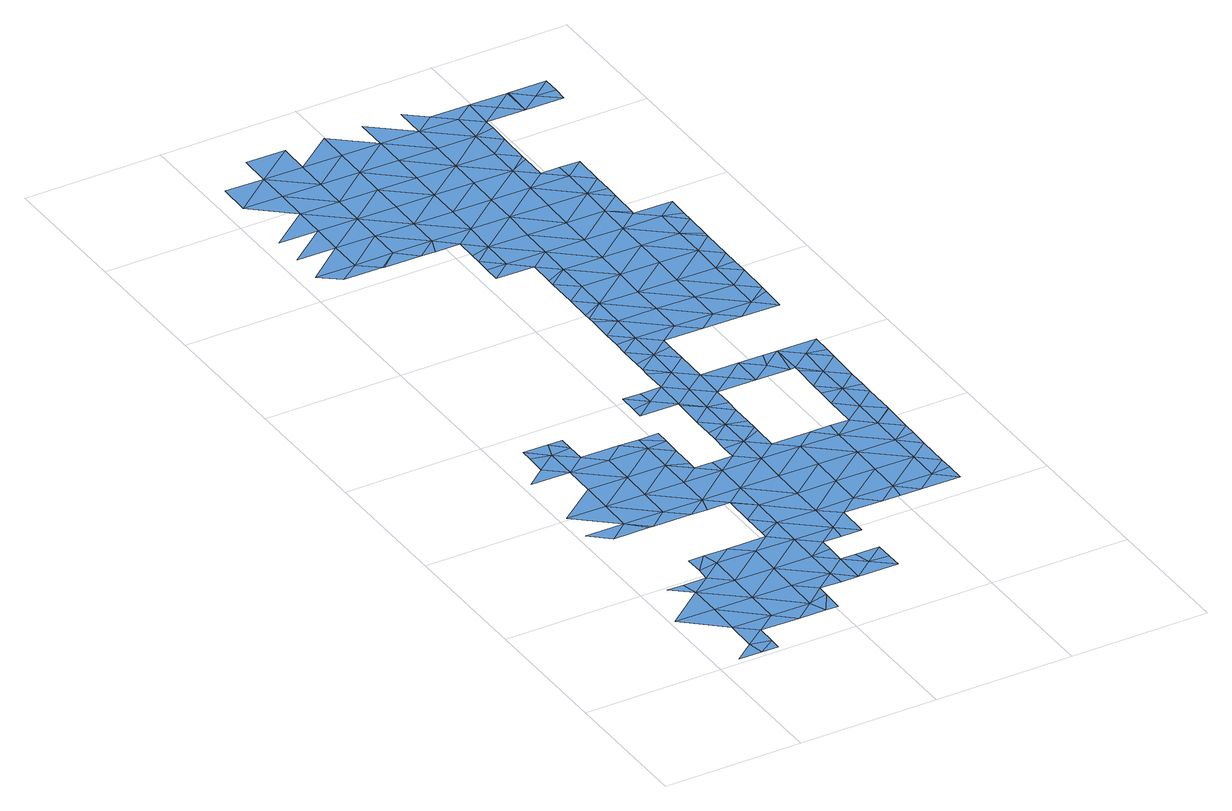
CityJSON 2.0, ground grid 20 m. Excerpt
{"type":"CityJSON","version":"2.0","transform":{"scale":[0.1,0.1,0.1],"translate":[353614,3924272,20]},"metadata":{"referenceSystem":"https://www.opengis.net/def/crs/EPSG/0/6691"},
"CityObjects":{
"waterbody1":{"type":"WaterBody","attributes":{"name":"3","class":"1140","function":"1","WaterBodyRiverFloodingRiskAttribute.description":"6","WaterBodyRiverFloodingRiskAttribute.rankOrg":"1","WaterBodyRiverFloodingRiskAttribute.adminType":"2","WaterBodyRiverFloodingRiskAttribute.scale":"L2"},"geometry":[{"type":"MultiSurface","lod":"1","boundaries":[[[0,1,2]],[[1,3,2]],[[4,3,1]],[[5,6,7]],[[3,8,2]],[[2,8,6]],[[9,5,7]],[[9,10,11]],[[7,6,12]],[[6,8,12]],[[9,7,13]],[[10,9,14]],[[8,15,12]],[[7,12,13]],[[9,16,14]],[[16,9,13]],[[17,18,19]],[[12,20,13]],[[21,22,19]],[[18,23,19]],[[24,14,25]],[[25,26,24]],[[14,16,25]],[[27,24,26]],[[12,15,20]],[[28,22,21]],[[29,16,13]],[[30,20,15]],[[23,31,19]],[[32,29,13]],[[33,34,35]],[[31,36,19]],[[19,36,21]],[[13,20,32]],[[16,37,25]],[[29,37,16]],[[26,25,38]],[[39,20,30]],[[40,28,21]],[[41,35,34]],[[42,35,41]],[[43,36,31]],[[39,30,44]],[[45,40,21]],[[46,42,41]],[[32,20,47]],[[47,20,39]],[[38,25,37]],[[28,40,34]],[[21,36,45]],[[48,41,34]],[[49,46,41]],[[50,29,32]],[[51,49,41]],[[52,38,37]],[[32,47,50]],[[53,45,36]],[[43,53,36]],[[54,37,29]],[[51,41,48]],[[55,50,47]],[[56,34,40]],[[48,34,56]],[[57,54,29]],[[49,51,58]],[[57,29,50]],[[54,52,37]],[[59,40,45]],[[53,60,45]],[[53,43,61]],[[62,48,56]],[[50,55,63]],[[64,56,40]],[[65,57,50]],[[52,66,67]],[[65,50,63]],[[59,45,60]],[[59,64,40]],[[54,66,52]],[[53,61,68]],[[67,66,69]],[[64,62,56]],[[65,70,57]],[[57,71,54]],[[72,65,63]],[[66,73,69]],[[74,60,53]],[[57,70,71]],[[75,53,68]],[[76,59,60]],[[77,69,73]],[[68,77,73]],[[75,74,53]],[[54,78,66]],[[65,72,79]],[[63,80,72]],[[78,54,71]],[[75,68,73]],[[76,81,59]],[[62,64,82]],[[66,83,73]],[[84,78,71]],[[85,59,81]],[[64,59,85]],[[78,83,66]],[[76,60,74]],[[80,86,72]],[[79,72,87]],[[88,75,73]],[[82,64,89]],[[89,64,85]],[[87,72,86]],[[90,76,74]],[[82,89,91]],[[84,92,78]],[[93,94,95]],[[88,73,83]],[[88,96,75]],[[75,97,74]],[[96,97,75]],[[98,78,92]],[[90,74,99]],[[83,78,98]],[[100,101,102]],[[94,93,100]],[[95,103,93]],[[99,74,97]],[[104,105,106]],[[104,107,105]],[[83,98,108]],[[88,83,109]],[[110,111,101]],[[112,106,105]],[[103,113,93]],[[114,99,97]],[[107,115,105]],[[116,99,114]],[[117,116,114]],[[93,118,100]],[[117,119,120]],[[83,108,109]],[[98,121,108]],[[122,113,103]],[[96,88,123]],[[120,119,124]],[[119,117,114]],[[97,125,114]],[[123,126,96]],[[100,127,101]],[[128,110,129]],[[130,128,131]],[[132,133,124]],[[88,109,123]],[[112,105,134]],[[134,105,115]],[[135,113,122]],[[97,96,126]],[[136,119,114]],[[132,115,133]],[[93,113,118]],[[101,127,110]],[[128,129,131]],[[124,119,132]],[[137,136,114]],[[137,114,125]],[[138,134,115]],[[125,97,126]],[[136,139,119]],[[140,132,119]],[[138,115,132]],[[100,118,127]],[[110,141,129]],[[139,140,119]],[[108,121,142]],[[143,142,121]],[[144,145,134]],[[109,108,146]],[[135,147,113]],[[144,148,145]],[[113,147,118]],[[144,134,138]],[[141,110,127]],[[149,150,132]],[[132,150,138]],[[151,125,126]],[[149,132,140]],[[108,142,146]],[[123,109,152]],[[153,142,143]],[[131,129,154]],[[155,156,157]],[[155,148,156]],[[150,158,138]],[[159,160,131]],[[126,123,152]],[[147,135,161]],[[138,158,144]],[[148,144,156]],[[129,141,154]],[[109,146,152]],[[162,151,126]],[[127,118,163]],[[164,165,166]],[[167,156,144]],[[164,157,165]],[[153,168,142]],[[118,147,163]],[[157,156,165]],[[131,154,169]],[[167,144,158]],[[170,171,166]],[[161,172,147]],[[173,174,175]],[[126,152,162]],[[165,170,166]],[[150,176,158]],[[177,178,127]],[[170,179,171]],[[131,169,159]],[[174,173,180]],[[127,163,177]],[[141,127,178]],[[156,181,165]],[[141,182,154]],[[146,183,152]],[[179,184,185]],[[146,142,183]],[[156,167,186]],[[187,188,180]],[[170,184,179]],[[178,182,141]],[[150,189,176]],[[181,156,186]],[[151,162,190]],[[185,184,191]],[[192,168,153]],[[175,193,173]],[[188,187,172]],[[194,147,172]],[[195,158,176]],[[142,168,183]],[[152,196,162]],[[180,173,187]],[[181,197,165]],[[198,199,191]],[[163,147,194]],[[165,197,170]],[[184,198,191]],[[162,200,190]],[[163,201,177]],[[194,172,187]],[[169,154,202]],[[196,152,183]],[[195,176,189]],[[203,173,193]],[[204,184,170]],[[199,205,206]],[[207,183,168]],[[203,208,173]],[[209,201,163]],[[205,203,206]],[[198,205,199]],[[202,154,182]],[[209,163,194]],[[168,192,210]],[[200,162,211]],[[168,210,207]],[[187,173,208]],[[162,196,211]],[[178,177,201]],[[212,198,184]],[[205,208,203]],[[181,213,197]],[[170,197,204]],[[178,214,182]],[[195,189,215]],[[169,202,216]],[[196,183,217]],[[183,207,217]],[[218,212,184]],[[215,219,195]],[[189,220,215]],[[218,184,204]],[[198,212,205]],[[221,200,211]],[[222,187,208]],[[223,209,194]],[[224,200,221]],[[225,196,217]],[[194,187,226]],[[178,201,214]],[[211,196,227]],[[228,204,197]],[[229,208,205]],[[226,187,222]],[[196,225,227]],[[226,223,194]],[[230,231,232]],[[230,224,231]],[[220,233,215]],[[234,201,209]],[[211,235,221]],[[224,221,231]],[[236,235,211]],[[182,214,237]],[[202,182,238]],[[211,227,236]],[[197,213,228]],[[239,233,220]],[[219,215,233]],[[229,205,212]],[[238,182,237]],[[240,231,221]],[[216,202,238]],[[208,241,222]],[[242,232,231]],[[235,240,221]],[[243,232,242]],[[244,214,201]],[[229,241,208]],[[239,243,242]],[[218,204,245]],[[246,226,222]],[[239,247,233]],[[234,209,223]],[[248,212,218]],[[249,242,231]],[[213,250,228]],[[247,239,242]],[[204,228,245]],[[241,246,222]],[[251,231,240]],[[252,248,218]],[[249,231,251]],[[237,214,244]],[[253,247,242]],[[218,245,252]],[[201,234,244]],[[249,253,242]],[[228,254,245]],[[238,237,255]],[[256,226,246]],[[254,228,250]],[[233,247,257]],[[258,234,223]],[[255,237,244]],[[229,212,259]],[[238,260,261]],[[223,226,262]],[[263,247,253]],[[259,212,248]],[[262,226,256]],[[258,244,234]],[[247,263,257]],[[264,246,241]],[[260,238,255]],[[241,229,265]],[[266,254,250]],[[252,245,267]],[[265,229,259]],[[267,245,254]],[[258,223,262]],[[268,248,252]],[[269,256,246]],[[267,270,252]],[[271,255,244]],[[270,268,252]],[[264,241,265]],[[272,271,244]],[[272,244,258]],[[273,267,254]],[[259,248,268]],[[262,274,258]],[[269,246,264]],[[254,266,275]],[[262,256,269]],[[260,255,271]],[[273,254,275]],[[268,276,259]],[[277,270,267]],[[278,260,279]],[[277,267,273]],[[265,259,276]],[[258,280,272]],[[262,281,274]],[[264,265,282]],[[281,262,269]],[[258,274,283]],[[284,260,271]],[[279,260,284]],[[258,283,280]],[[285,270,277]],[[280,286,272]],[[287,264,282]],[[272,286,271]],[[268,270,288]],[[289,264,287]],[[269,264,289]],[[282,265,290]],[[270,285,288]],[[265,276,290]],[[291,276,268]],[[274,281,292]],[[293,281,269]],[[294,284,271]],[[295,269,289]],[[296,271,286]],[[268,288,291]],[[293,269,295]],[[294,271,296]],[[297,298,276]],[[297,276,291]],[[276,298,290]],[[279,284,299]],[[292,281,300]],[[299,284,294]],[[281,293,300]],[[282,290,301]],[[302,290,298]],[[301,290,302]],[[299,294,303]],[[294,304,303]],[[305,299,303]],[[303,304,305]],[[305,304,306]],[[306,304,307]],[[307,308,306]],[[307,304,309]],[[309,310,307]],[[307,310,308]]]}]}
},
"vertices":[
[33,10,5],[66,9,5],[62,32,5],[91,26,5],[90,9,5],[7,125,6],[63,78,5],[64,124,6],[91,54,5],[64,171,6],[59,193,6],[36,194,6],[120,77,5],[120,124,6],[93,193,6],[147,53,5],[121,170,6],[11,356,6],[38,332,6],[67,355,6],[176,76,5],[68,402,6],[11,403,6],[91,332,6],[94,212,6],[122,216,6],[116,239,6],[94,239,6],[69,448,6],[178,169,6],[186,53,5],[96,331,6],[177,123,6],[13,495,6],[70,494,6],[41,518,6],[124,354,6],[179,215,6],[150,238,6],[205,83,5],[126,447,6],[70,540,6],[42,547,6],[152,331,6],[204,52,5],[125,401,6],[42,564,6],[205,99,6],[99,517,6],[78,564,6],[234,122,6],[99,543,6],[207,238,6],[181,353,6],[235,214,6],[236,98,6],[126,493,6],[234,168,6],[99,563,6],[182,446,6],[182,400,6],[175,330,6],[155,516,6],[261,98,6],[183,492,6],[262,145,6],[236,260,6],[208,248,6],[209,330,6],[208,284,6],[263,171,6],[263,190,6],[290,121,6],[237,306,6],[238,399,6],[237,352,6],[211,423,6],[209,329,6],[292,213,6],[284,144,6],[319,97,6],[211,435,6],[183,515,6],[293,259,6],[290,190,6],[211,468,6],[319,119,6],[319,144,6],[293,305,6],[212,495,6],[237,422,6],[212,515,6],[320,189,6],[79,1048,8],[22,1049,8],[50,1026,8],[294,352,6],[295,398,6],[321,236,6],[267,422,6],[79,1095,8],[80,1141,8],[23,1096,8],[107,1025,8],[213,578,7],[241,584,7],[214,607,7],[213,561,7],[349,259,6],[350,305,6],[81,1187,8],[23,1142,8],[239,606,7],[135,1048,8],[296,444,6],[269,560,7],[267,443,6],[268,467,6],[136,1094,8],[296,490,6],[268,484,6],[377,235,6],[109,1025,8],[351,351,6],[268,514,6],[324,421,6],[352,397,6],[137,1140,8],[25,1235,8],[82,1234,8],[26,1281,8],[82,1280,8],[297,537,6],[269,556,7],[270,606,7],[163,1024,8],[325,466,6],[325,457,6],[298,583,7],[325,483,6],[325,513,6],[138,1186,8],[406,258,6],[403,234,6],[299,629,7],[270,642,7],[407,304,6],[192,1047,8],[271,653,7],[326,532,6],[326,560,7],[380,420,6],[408,350,6],[434,234,6],[138,1233,8],[271,668,7],[300,675,7],[271,699,7],[327,605,7],[140,1325,8],[83,1326,8],[183,1023,8],[408,396,6],[193,1093,8],[272,720,7],[300,721,7],[272,745,7],[328,652,7],[463,257,6],[139,1279,8],[301,767,7],[273,781,7],[220,1023,8],[247,954,7],[219,954,7],[219,931,7],[355,582,7],[194,1139,8],[194,1185,8],[273,791,7],[220,977,7],[328,698,7],[195,1232,8],[464,303,6],[302,814,7],[273,799,7],[328,681,7],[248,1000,7],[220,992,7],[382,559,7],[410,420,6],[274,838,7],[491,233,6],[274,930,7],[249,1046,8],[383,604,7],[464,349,6],[357,720,7],[303,860,7],[274,883,7],[437,419,6],[250,1138,8],[196,1278,8],[275,930,7],[358,767,7],[303,906,7],[274,892,7],[491,279,6],[304,953,7],[250,1092,8],[491,259,6],[465,395,6],[359,859,7],[385,697,7],[251,1184,8],[411,581,7],[197,1324,8],[492,325,6],[358,813,7],[419,604,7],[432,558,7],[466,441,6],[305,999,7],[306,1091,8],[438,465,6],[493,353,6],[306,1045,8],[493,372,6],[414,720,7],[360,905,7],[439,492,6],[467,487,6],[439,511,6],[440,603,7],[307,1137,8],[494,418,6],[494,417,6],[252,1231,8],[253,1277,8],[440,558,7],[494,464,6],[361,952,7],[467,534,6],[440,550,7],[308,1183,8],[414,766,7],[362,998,7],[468,580,7],[416,858,7],[495,510,6],[442,696,7],[495,483,6],[415,812,7],[496,557,7],[470,719,7],[309,1230,8],[362,1044,8],[497,602,7],[364,1136,8],[417,904,7],[309,1276,8],[253,1323,8],[363,1090,8],[496,574,7],[418,997,7],[417,951,7],[498,695,7],[471,765,7],[473,857,7],[419,1043,8],[472,811,7],[365,1229,8],[365,1182,8],[499,741,7],[392,1113,8],[499,731,7],[473,903,7],[500,788,7],[310,1322,8],[338,1298,8],[392,1159,8],[420,1089,8],[446,974,7],[392,1151,8],[366,1275,8],[500,811,7],[393,1205,8],[447,978,7],[500,834,7],[447,1019,8],[474,950,7],[501,880,7],[419,1113,8],[448,1066,8],[394,1252,8],[448,1039,8],[394,1235,8],[501,888,7],[502,926,7],[395,1297,8],[449,1112,8],[503,973,7],[502,942,7],[423,1274,8],[451,1251,8],[451,1296,8],[452,1296,8],[479,1273,8],[508,1296,8],[507,1250,8],[508,1271,8]
]}
